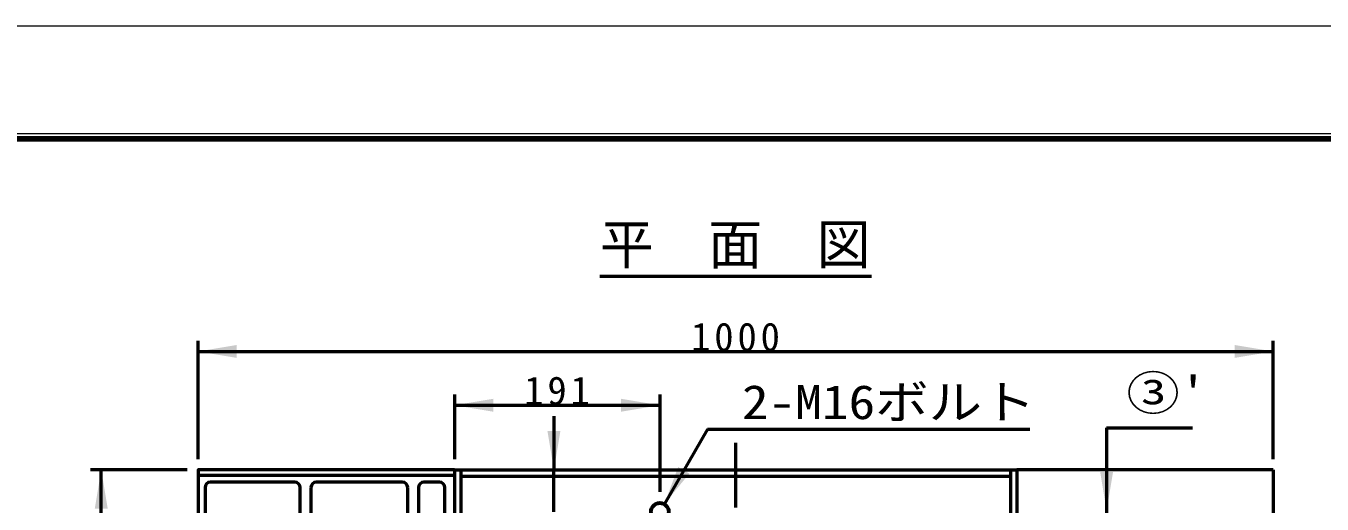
# Model space of a CAD drawing. Units: millimetres, scale not verified. Extents: x -2102 to 2102, y -1485 to 1485.
# Drawn here: x -308 to 897, y 1041 to 1485 of the extents above; entities that cross this region are included whole.
import ezdxf
from ezdxf.enums import TextEntityAlignment as Align

# ---------------------------------------------------------------- set-up
doc = ezdxf.new("R2010")
doc.units = ezdxf.units.MM
doc.header["$LTSCALE"] = 5
doc.linetypes.add('LONG_DASHED_DOTTED', pattern=[15.25, 12, -1.5, 0.25, -1.5])
doc.layers.add('0-0_V-nasSTD', color=7, linetype='Continuous', lineweight=35)
doc.layers.add('0-1_0', color=7, linetype='Continuous', lineweight=50)
doc.styles.add('ＭＳ ゴシック', font='')
doc.styles.get('ＭＳ ゴシック').set_extended_font_data('MS Gothic')

msp = doc.modelspace()

# ---------------------------------------------------------------- linework, layer by layer
at = {"layer": '0-0_V-nasSTD', "lineweight": 50}
for p, q in [((696.606, 1111.505), (696.606, 576.505)), ((-148.394, 1067.505), (90.106, 1067.505)), ((-58.394, 1061.005), (-136.894, 1061.005)), ((-58.394, 1061.005), (-136.894, 1061.005)), ((41.606, 1061.005), (-38.394, 1061.005)), ((76.106, 1061.005), (61.606, 1061.005)), ((90.106, 1072.505), (96.106, 1072.505)), ((90.106, 1072.505), (90.106, 532.505)), ((96.106, 1072.505), (607.106, 1072.505)), ((96.106, 1072.505), (96.106, 532.505)), ((96.106, 1066.505), (607.106, 1066.505)), ((607.106, 1072.505), (613.106, 1072.505)), ((607.106, 1072.505), (607.106, 532.505)), ((851.606, 1072.505), (613.106, 1072.505)), ((613.106, 1072.505), (613.106, 532.505)), ((851.606, 1072.505), (851.606, 532.505)), ((-141.894, 1056.005), (-141.894, 1029.005)), ((-141.894, 1056.005), (-141.894, 1029.005)), ((-53.394, 1029.005), (-53.394, 1056.005)), ((-53.394, 1029.005), (-53.394, 1056.005)), ((-43.394, 1056.005), (-43.394, 1029.005)), ((46.606, 1029.005), (46.606, 1056.005)), ((56.606, 1056.005), (56.606, 1029.005)), ((81.106, 1029.005), (81.106, 1056.005))]:
    msp.add_line(p, q, dxfattribs=at)
at = {"layer": '0-0_V-nasSTD', "linetype": 'LONG_DASHED_DOTTED', "lineweight": 50}
msp.add_line((351.606, 1097.505), (351.606, 507.505), dxfattribs=at)
at = {"layer": '0-0_V-nasSTD', "lineweight": 18}
for points in [[(-2102.5, -1485), (-2102.5, 1485), (2102.5, 1485), (2102.5, -1485)], [(-2002.5, -1385), (-2002.5, 1385), (2002.5, 1385), (2002.5, -1385)]]:
    msp.add_lwpolyline(points, close=True, dxfattribs=at)
at = {"layer": '0-0_V-nasSTD', "lineweight": 100}
msp.add_lwpolyline([(-1997.5, 1380), (-1997.5, -1380), (1997.5, -1380), (1997.5, 1380)], close=True, dxfattribs=at)
at = {"layer": '0-0_V-nasSTD', "lineweight": 50}
msp.add_lwpolyline([(90.106, 1072.505), (-148.394, 1072.505), (-148.394, 532.505)], dxfattribs=at)
for radius in [8.5, 8]:
    msp.add_circle((281.106, 1033.505), radius, dxfattribs=at)
for centre, start, end in [((-136.894, 1056.005), 90, 180), ((-136.894, 1056.005), 90, 180), ((-58.394, 1056.005), 0, 90), ((-58.394, 1056.005), 0, 90), ((-38.394, 1056.005), 90, 180), ((41.606, 1056.005), 0, 90), ((61.606, 1056.005), 90, 180), ((76.106, 1056.005), 0, 90)]:
    msp.add_arc(centre, 5, start, end, dxfattribs=at)
at = {"layer": '0-0_V-nasSTD'}
for points in [[(-148.394, 1182.505), (-112.394, 1176.505), (-112.394, 1188.505)], [(815.606, 1176.505), (815.606, 1188.505), (851.606, 1182.505)], [(90.106, 1132.505), (126.106, 1126.505), (126.106, 1138.505)], [(245.106, 1126.505), (245.106, 1138.505), (281.106, 1132.505)], [(176.606, 1108.505), (182.606, 1072.505), (188.606, 1108.505)], [(285.356, 1040.866), (298.159, 1075.043), (308.552, 1069.043)], [(-244.394, 1036.505), (-238.394, 1072.505), (-232.394, 1036.505)], [(690.606, 1070.505), (696.606, 1034.505), (702.606, 1070.505)]]:
    msp.add_solid(points, dxfattribs=at)
at = {"layer": '0-1_0'}
for p, q in [((225.202, 1252.505), (478.009, 1252.505)), ((-148.394, 1082.505), (-148.394, 1192.505)), ((-148.394, 1182.505), (851.606, 1182.505)), ((851.606, 1082.505), (851.606, 1192.505)), ((90.106, 1142.505), (90.106, 1082.505)), ((281.106, 1142.505), (281.106, 1052.005)), ((90.106, 1132.505), (281.106, 1132.505)), ((182.606, 1122.505), (182.606, 1072.505)), ((325.356, 1110.148), (285.356, 1040.866)), ((325.356, 1110.148), (625.356, 1110.148)), ((696.606, 1111.505), (776.606, 1111.505)), ((-158.394, 1072.505), (-248.394, 1072.505)), ((-238.394, 532.505), (-238.394, 1072.505)), ((182.606, 1033.505), (182.606, 1072.505))]:
    msp.add_line(p, q, dxfattribs=at)

# ---------------------------------------------------------------- texts
at = {"layer": '0-0_V-nasSTD', "style": 'ＭＳ ゴシック'}
msp.add_text('平\u3000面\u3000図', height=36.95, dxfattribs=at).set_placement((225.202, 1252.505), align=Align.BOTTOM_LEFT)
at = {"layer": '0-0_V-nasSTD', "style": 'ＭＳ ゴシック', "width": 1.15}
for s, p in [("③'", (715.006, 1118.505)), ('2-M16ボルト', (357.516, 1110.148))]:
    msp.add_text(s, height=31.67, dxfattribs=at).set_placement(p, align=Align.BOTTOM_LEFT)
at = {"layer": '0-0_V-nasSTD', "char_height": 26.39, "attachment_point": 7, "style": 'ＭＳ ゴシック'}
for s, insert in [('\\T1.2;1000', (310.206, 1182.505)), ('\\T1.2;191', (155.006, 1132.505))]:
    msp.add_mtext(s, dxfattribs=dict(at, insert=insert))

doc.saveas('drawing.dxf')
